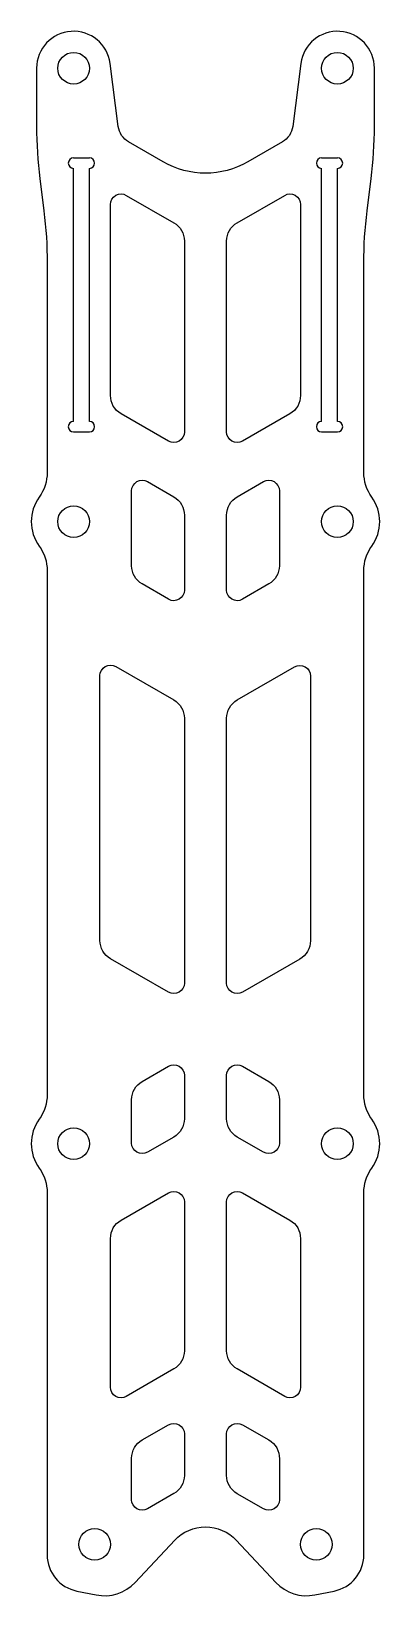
# Model space of a CAD drawing. Header units: millimetres. Extents: x -17 to 17, y -72 to 76.
import ezdxf

# ---------------------------------------------------------------- set-up
doc = ezdxf.new("R2010")
doc.units = ezdxf.units.MM
doc.layers.get('0').update_dxf_attribs({"linetype": 'CONTINUOUS'})

msp = doc.modelspace()

# ---------------------------------------------------------------- linework, layer by layer
for p, q in [((-12.5, 64), (-11, 64)), ((11, 64), (12.5, 64)), ((-12.5, 39), (-12.5, 63)), ((-11, 39), (-11, 63)), ((11, 39), (11, 63)), ((12.5, 39), (12.5, 63)), ((-12.5, 38), (-11, 38)), ((11, 38), (12.5, 38))]:
    msp.add_line(p, q)
for points in [[(-15, 24.84), (-15, 0), (-15, -24.84, -0.15686), (-15.75, -27.17, 0.321634), (-15.75, -31.83, -0.15686), (-15, -34.16), (-15, -68.5, 0.357907), (-12.18, -71.93), (-10.36, -72.3, 0.259159), (-6.66, -71.11), (-2.92, -67.11, -0.433232), (2.92, -67.11), (6.66, -71.11, 0.259159), (10.36, -72.3), (12.18, -71.93, 0.357907), (15, -68.5), (15, -34.16, -0.156864), (15.75, -31.83, 0.321641), (15.75, -27.17, -0.156864), (15, -24.84), (15, 0), (15, 24.84, -0.15686), (15.75, 27.17, 0.321634), (15.75, 31.83, -0.15686), (15, 34.16), (15, 54.01, -0.031099), (15.31, 58.97), (15.69, 62.03, 0.031099), (16, 66.99), (16, 72.5, 0.937925), (9.03, 72.95), (8.26, 66.98, -0.23391), (7.28, 65.51), (4, 63.61, -0.267949), (-4, 63.61), (-7.28, 65.51, -0.23391), (-8.26, 66.98), (-9.03, 72.95, 0.937925), (-16, 72.5), (-16, 66.99, 0.031099), (-15.69, 62.03), (-15.31, 58.97, -0.031099), (-15, 54.01), (-15, 34.16, -0.15686), (-15.75, 31.83, 0.321634), (-15.75, 27.17, -0.15686)], [(-9, 59.58, -0.57735), (-7.5, 60.44), (-3, 57.84, -0.267949), (-2, 56.11), (-2, 38, -0.57735), (-3.5, 37.13), (-8, 39.73, -0.267949), (-9, 41.46)], [(9, 41.46, -0.267949), (8, 39.73), (3.5, 37.13, -0.57735), (2, 38), (2, 56.11, -0.267949), (3, 57.84), (7.5, 60.44, -0.57735), (9, 59.58)], [(-2, 23, -0.57735), (-3.5, 22.13), (-6, 23.58, -0.267949), (-7, 25.31), (-7, 32.42, -0.57735), (-5.5, 33.29), (-3, 31.85, -0.267949), (-2, 30.11)], [(2, 30.11, -0.267949), (3, 31.85), (5.5, 33.29, -0.57735), (7, 32.42), (7, 25.31, -0.267949), (6, 23.58), (3.5, 22.13, -0.57735), (2, 23)], [(-3, 12.58, -0.267949), (-2, 10.85), (-2, -2), (-2, -14.27, -0.57735), (-3.5, -15.13), (-9, -11.96, -0.267949), (-10, -10.23), (-10, 14.89, -0.57735), (-8.5, 15.75)], [(8.44, 15.72, -0.57735), (9.94, 14.85), (9.94, -10.26, -0.267949), (8.94, -11.99), (3.5, -15.13, -0.57735), (2, -14.27), (2, -2), (2, 10.85, -0.267949), (3, 12.58)], [(-3.5, -22.16, -0.577052), (-2, -23.02), (-2, -27.14, -0.267949), (-3, -28.87), (-5.5, -30.31, -0.57735), (-7, -29.45), (-7, -25.33, -0.268189), (-6, -23.6)], [(5.5, -30.31), (3, -28.87, -0.267949), (2, -27.14), (2, -23.02, -0.57735), (3.5, -22.16), (6, -23.6, -0.267949), (7, -25.33), (7, -29.45, -0.57735)], [(-7.5, -53.47, -0.57735), (-9, -52.6), (-9, -38.49, -0.267949), (-8, -36.76), (-3.5, -34.16, -0.57735), (-2, -35.02), (-2, -49.14, -0.267949), (-3, -50.87)], [(2, -35.02, -0.57735), (3.5, -34.16), (8, -36.76, -0.267949), (9, -38.49), (9, -52.6, -0.57735), (7.5, -53.47), (3, -50.87, -0.267949), (2, -49.14)], [(-6, -57.6), (-3.5, -56.16, -0.57695), (-2, -57.02), (-2, -60.96, -0.268032), (-3, -62.69), (-5.5, -64.13, -0.57735), (-7, -63.27), (-7, -59.33, -0.268189)], [(7, -63.27, -0.576949), (5.5, -64.14), (3, -62.7, -0.268189), (2, -60.96), (2, -57.03, -0.57735), (3.5, -56.16), (6, -57.6, -0.274702), (7, -59.39)]]:
    msp.add_lwpolyline(points, format="xyb", close=True)
for centre in [(-12.5, 72.5), (12.5, 72.5), (-12.5, 29.5), (12.5, 29.5), (-12.5, -29.5), (12.5, -29.5), (-10.5, -67.5), (10.5, -67.5)]:
    msp.add_circle(centre, 1.5)
for centre, start, end in [((-12.5, 63.5), 90, 270), ((-11, 63.5), -90, 90), ((11, 63.5), 90, 270), ((12.5, 63.5), -90, 90), ((-12.5, 38.5), 90, 270), ((-11, 38.5), -90, 90), ((11, 38.5), 90, 270), ((12.5, 38.5), -90, 90)]:
    msp.add_arc(centre, 0.5, start, end)

doc.saveas('drawing.dxf')
